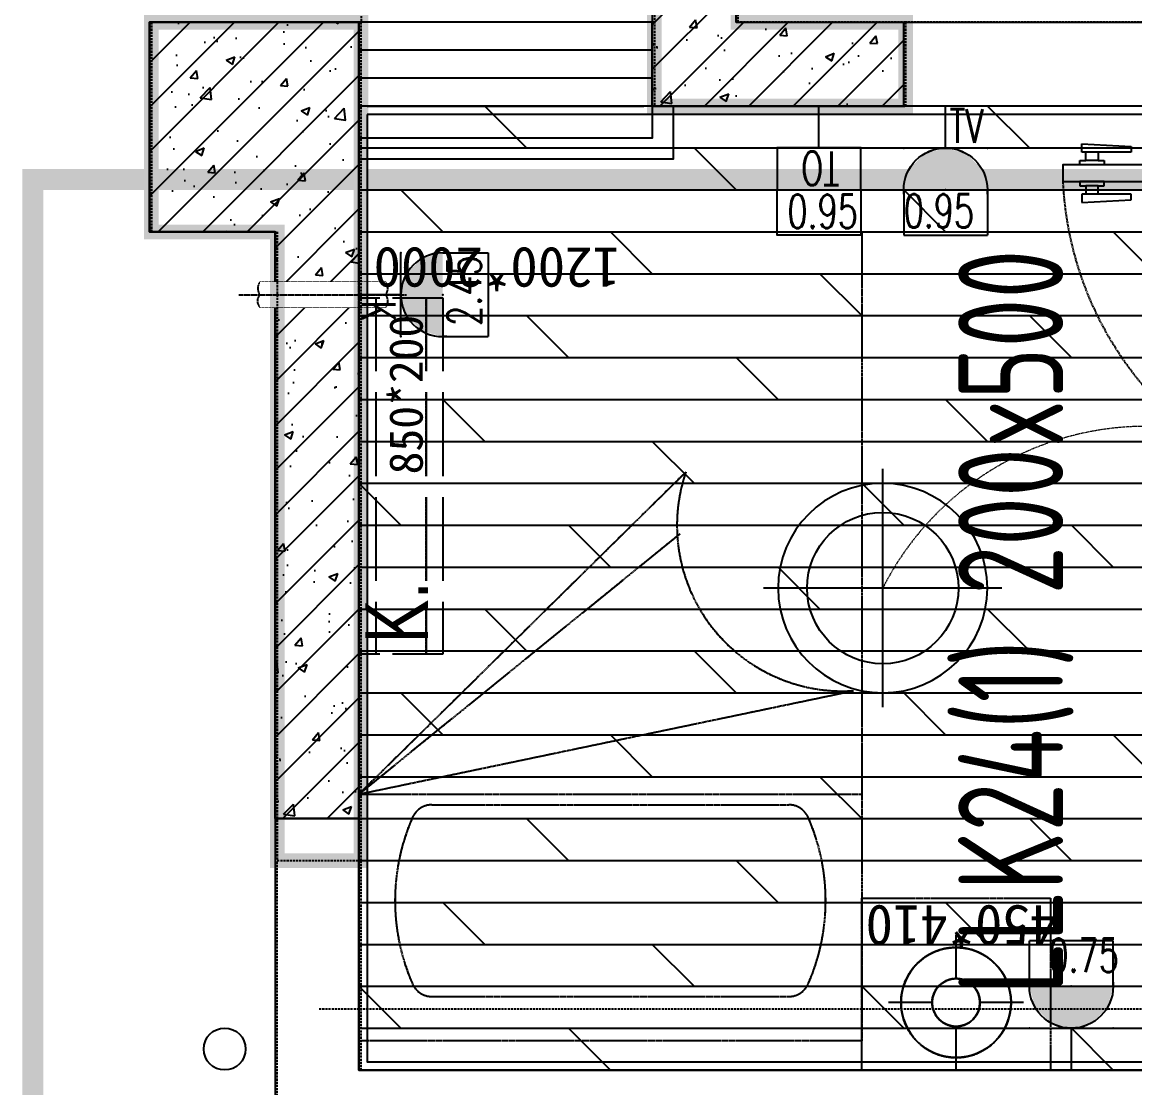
# Model space of a CAD drawing. Header units: inches. Extents: x -3985675 to 129953, y -250661 to -26082.
# Drawn here: x 91317 to 93971, y -32424 to -29882 of the extents above; entities that cross this region are included whole.
import ezdxf
from ezdxf.enums import TextEntityAlignment as Align

# ---------------------------------------------------------------- set-up
doc = ezdxf.new("R2010")
doc.units = ezdxf.units.IN
doc.header["$LTSCALE"] = 10
doc.header["$MEASUREMENT"] = 0
doc.set_wipeout_variables(frame=1)
doc.linetypes.add('DASH', pattern=[0.35, 0.25, -0.1])
doc.linetypes.add('SX-DT3-PLAN-07T$0$DASHED', pattern=[0.75, 0.5, -0.25])
doc.layers.get('0').update_dxf_attribs({"plot": 0})
for name, color, linetype in [('000土建梁', 251, 'Continuous'), ('003门', 36, 'Continuous'), ('004门套', 47, 'Continuous'), ('005窗', 54, 'Continuous'), ('007地面', 47, 'Continuous'), ('007天花', 65, 'Continuous'), ('008天花灯具', 31, 'Continuous'), ('010活动家具', 34, 'Continuous'), ('017栏杆', 77, 'Continuous'), ('023图框', 4, 'Continuous'), ('028家具', 250, 'DASH'), ('7-空调留洞', 6, 'DASH'), ('COLUMN', 4, 'Continuous'), ('EQUIP-插座', 6, 'Continuous'), ('EQUIP-通讯', 6, 'Continuous'), ('SX-DT3-PLAN-07T$0$S-BEAM', 4, 'SX-DT3-PLAN-07T$0$DASHED'), ('VPIPE-雨水', 4, 'Continuous'), ('WALL', 4, 'Continuous'), ('暖通标注', 5, 'Continuous')]:
    doc.layers.add(name, color=color, linetype=linetype)
doc.layers.add('S插座', color=6, linetype='Continuous', lineweight=15)
doc.layers.add('灯具线路控制', color=51, linetype='Continuous', lineweight=15)
doc.styles.add('_HZTXT', font='GBENOR.SHX', dxfattribs={"bigfont": 'GBCBIG.SHX'})
doc.styles.add('_TEL_DIM', font='SIMPLEX.shx', dxfattribs={"width": 0.8, "height": 3.5, "bigfont": 'HZTXT.shx'})
doc.styles.add('B1户型卧室平面图$0$ARIAL', font='')
doc.styles.add('CEN', font='', dxfattribs={"width": 0.8})
doc.styles.get("Standard").update_dxf_attribs({"font": ''})
doc.styles.add('国标宋体', font='gbxwxtr.shx', dxfattribs={"width": 0.6, "bigfont": 'gbhzfs.shx'})
doc.styles.add('幼圆', font='', dxfattribs={"width": 1.25})
doc.styles.add('标注文字', font='romans.shx', dxfattribs={"width": 0.7, "bigfont": 'hztxt.shx'})
doc.styles.get('B1户型卧室平面图$0$ARIAL').set_extended_font_data('NSimSun')
doc.styles.get('CEN').set_extended_font_data('PMingLiU')
doc.styles.get('Standard').set_extended_font_data('SimSun')
doc.styles.get('幼圆').set_extended_font_data('YouYuan')

# ---------------------------------------------------------------- blocks, each defined once
blk = doc.blocks.new('*U54')
at = {"layer": '003门', "color": 250}
for p, q in [((-10, 825.1), (-3.3, 707)), ((10, 825.1), (-10, 825.1)), ((10, 815.3), (10, 825.1)), ((30, 830), (30, 815.3)), ((40, 830), (30, 830)), ((40, 771.2), (40, 830)), ((80, 771.2), (80, 830)), ((80, 830), (90, 830)), ((90, 830), (90, 815.3)), ((110, 825.1), (130, 825.1)), ((110, 815.3), (110, 825.1)), ((130, 825.1), (123.3, 707)), ((10, 785.9), (10, 815.3)), ((30, 815.3), (10, 815.3)), ((30, 785.9), (30, 815.3)), ((90, 785.9), (90, 815.3)), ((90, 815.3), (110, 815.3)), ((110, 785.9), (110, 815.3)), ((10, 785.9), (30, 785.9)), ((10, 707), (10, 785.9)), ((30, 785.9), (30, 771.2)), ((30, 771.2), (40, 771.2)), ((90, 771.2), (80, 771.2)), ((90, 785.9), (90, 771.2)), ((110, 785.9), (90, 785.9)), ((110, 707), (110, 785.9)), ((-3.3, 707), (10, 707)), ((123.3, 707), (110, 707))]:
    blk.add_line(p, q, dxfattribs=at)
at = {"layer": '003门', "linetype": 'ByBlock'}
blk.add_lwpolyline([(40, 50), (40, 870), (80, 870), (80, 50)], close=True, dxfattribs=at)
at = {"layer": '003门', "color": 251, "linetype": 'DASH'}
blk.add_arc((40, 50.4), 820, 0, 87.134, dxfattribs=at)
at = {"layer": '004门套'}
for points in [[(30, 50), (40, 50), (40, 10), (50, 10), (50, -50), (40, -50), (40, -60), (-10, -60), (-10, -50), (0, -50), (0, 50), (-20, 50), (-20, 60), (30, 60)], [(870, 50), (860, 50), (860, 10), (850, 10), (850, -50), (860, -50), (860, -60), (910, -60), (910, -50), (900, -50), (900, 50), (920, 50), (920, 60), (870, 60)]]:
    blk.add_lwpolyline(points, close=True, dxfattribs=at)
at = {"linetype": 'ByBlock', "style": '_HZTXT', "flags": 8}
blk.add_attdef('门编号', text='', height=121.9, dxfattribs=at).set_placement((2307.3, 49.4), align=Align.CENTER)
blk = doc.blocks.new('B1户型卧室平面图$0$台灯')
at = {"color": 0}
for p, q in [((0, 161.3), (0, 57.1)), ((-57.1, 0), (-161.3, 0)), ((161.3, 0), (57.1, 0)), ((0, -57.1), (0, -161.3))]:
    blk.add_line(p, q, dxfattribs=at)
for radius in [131.3, 57.1]:
    blk.add_circle((0, 0), radius, dxfattribs=at)
blk = doc.blocks.new('A$C4BED278D')
at = {"color": 0}
for p, q in [((250.8, 2000), (250.8, 1895.8)), ((89.5, 1838.6), (193.7, 1838.6)), ((307.9, 1838.6), (412.2, 1838.6)), ((250.8, 1781.6), (250.8, 1677.3))]:
    blk.add_line(p, q, dxfattribs=at)
for radius in [131.3, 57.1]:
    blk.add_circle((250.8, 1838.7), radius, dxfattribs=at)
at = {"layer": '010活动家具', "linetype": 'DASH', "ltscale": 50}
for p, q in [((475.8, 0), (475.8, 1930)), ((1675.8, 1930), (1675.8, 0)), ((1675.8, 0), (475.8, 0))]:
    blk.add_line(p, q, dxfattribs=at)
at = {"layer": '010活动家具', "color": 8, "linetype": 'DASH', "ltscale": 50}
for p, q in [((1501.9, 1824.2), (649.7, 1824.2)), ((1501.9, 1367), (649.7, 1367)), ((1675.8, 1341.5), (475.8, 1341.5)), ((1675.8, 1341.5), (495.8, 1094.8, -431.7)), ((895.8, 573.2, -431.7), (1675.8, 1341.5)), ((910, 720.4, -431.7), (1675.8, 1341.5))]:
    blk.add_line(p, q, dxfattribs=at)
at = {"layer": '010活动家具', "linetype": 'DASH', "ltscale": 50}
for points in [[(25.8, 1590), (25.8, 2000), (475.8, 2000), (475.8, 1590)], [(1675.8, 1930), (1675.8, 2000), (475.8, 2000), (475.8, 1930)]]:
    blk.add_lwpolyline(points, close=True, dxfattribs=at)
at = {"layer": '010活动家具', "color": 8, "linetype": 'DASH', "ltscale": 50}
for centre, radius, start, end in [((649.7, 1774.4), 50, 90, 156.1601), ((1501.9, 1774.4), 50, 23.8399, 90), ((1054.1, 1595.7), 492.1, 156.184, 203.8399), ((1097.6, 1595.7), 492.1, 336.1601, 23.816), ((649.7, 1417), 50, 203.8399, 270), ((1501.9, 1417), 50, 270, 336.1601), ((521.6, 700.4, -431.7), 395.2, 341.2313, 93.7426)]:
    blk.add_arc(centre, radius, start, end, dxfattribs=at)
at = {"layer": '010活动家具', "color": 8, "xscale": -1}
blk.add_blockref('B1户型卧室平面图$0$台灯', (250.8, 1838.7), dxfattribs=at)
at = {"layer": '010活动家具', "color": 8, "linetype": 'DASH', "ltscale": 50, "style": 'B1户型卧室平面图$0$ARIAL', "text_generation_flag": 6}
for s, p in [('450*410', (9.6, 1606.9)), ('1200*2000', (1053.1, 37.5))]:
    blk.add_text(s, height=96, rotation=180, dxfattribs=at).set_placement(p)
blk = doc.blocks.new('A2-2户型$0$QT$0$KTTG')
for p, q in [((0, 0), (0, 300)), ((60, 300), (60, 0))]:
    blk.add_line(p, q)
for points in [[(0, 300, -0.401237), (30, 300, 0.343165), (60, 300, -0.885502)], [(30, 300, 0.401237), (30, 300, -0.343165), (60, 300, 0.885502)], [(0, 0, -0.401237), (30, 0, 0.343165), (60, 0, -0.885502)], [(30, 0, 0.401237), (30, 0, -0.343165), (0, 0, 0.885502)]]:
    blk.add_lwpolyline(points, format="xyb")
blk.add_wipeout([(0, 300), (60, 300), (60, 0), (0, 0)])
blk.add_line((30, 350), (30, -50))
blk = doc.blocks.new('中心灯饰')
at = {"color": 8}
for p, q in [((0, 284.3), (0, -284.3)), ((-284.3, 0), (284.3, 0))]:
    blk.add_line(p, q, dxfattribs=at)
blk.add_ellipse((0, 0), major_axis=(-249.8, 0.6), ratio=1, start_param=3.143995, end_param=9.42718)
blk.add_ellipse((0, 0), major_axis=(180.6, 0.1), ratio=1, start_param=-0.0006318038625084, end_param=6.282553503317076, dxfattribs=at)
blk = doc.blocks.new('$equip$00001489')
at = {"color": 0}
for p, q in [((0, 0.551), (0, 1.051)), ((-0.5, 0.551), (0.5, 0.551)), ((-0.5, 0.001), (-0.5, 0.051)), ((0.5, 0.001), (0.5, 0.051))]:
    blk.add_line(p, q, dxfattribs=at)
blk.add_arc((0, 0.051), 0.5, 0, 180, dxfattribs=at)
for p in [(0, 1.051), (-0.5, 0.551), (0.5, 0.551), (0, 0.051)]:
    blk.add_point(p)
for points in [[(0, 0.551), (0, 0.551), (-0.25, 0.484), (0.25, 0.484)], [(-0.25, 0.484), (0.25, 0.484), (-0.433, 0.301), (0.433, 0.301)], [(-0.433, 0.301), (0.433, 0.301), (-0.5, 0.051), (0.5, 0.051)]]:
    blk.add_solid(points, dxfattribs=at)
at = {"flags": 9}
blk.add_attdef('A', (0, 0), '', height=0.00002, dxfattribs=at)
blk = doc.blocks.new('插座1')
at = {"color": 0}
for p, q in [((-100, 210), (-100, 200)), ((100, 210), (100, 200)), ((100, 100), (-100, 100)), ((0, 100), (0, 0))]:
    blk.add_line(p, q, dxfattribs=at)
blk.add_arc((0, 200), 100, 180, 0, dxfattribs=at)
for p in [(0, 200), (-100, 100), (100, 100), (0, 0)]:
    blk.add_point(p)
for points in [[(86.6, 150), (-86.6, 150), (100, 200), (-100, 200)], [(50, 113.4), (-50, 113.4), (86.6, 150), (-86.6, 150)], [(0, 100), (0, 100), (50, 113.4), (-50, 113.4)]]:
    blk.add_solid(points, dxfattribs=at)
at = {"layer": 'EQUIP-插座'}
for p, q in [((-100, 200), (-100, 308.3)), ((-100, 308.3), (100, 308.3)), ((100, 200), (100, 308.3)), ((100, 200), (100, 308.3))]:
    blk.add_line(p, q, dxfattribs=at)
at = {"layer": 'EQUIP-插座', "xscale": 200, "yscale": 200, "zscale": 200, "rotation": 180}
blk.add_blockref('$equip$00001489', (0, 210.3), dxfattribs=at)
at = {"flags": 9}
blk.add_attdef('A', (0, 210.3), '', height=0.004, rotation=180, dxfattribs=at)
blk = doc.blocks.new('插座')
at = {"color": 0}
for p, q in [((40417.2, 59838.2), (40417.2, 59828.2)), ((40417.2, 59838.2), (40417.2, 59828.2)), ((40617.2, 59838.2), (40617.2, 59828.2)), ((40617.2, 59838.2), (40617.2, 59828.2)), ((40617.2, 59728.2), (40417.2, 59728.2)), ((40617.2, 59728.2), (40417.2, 59728.2)), ((40517.2, 59728.2), (40517.2, 59628.2)), ((40517.2, 59728.2), (40517.2, 59628.2))]:
    blk.add_line(p, q, dxfattribs=at)
blk.add_arc((40517.2, 59828.2), 100, 180, 0, dxfattribs=at)
blk.add_arc((40517.2, 59828.2), 100, 180, 0, dxfattribs=at)
for p in [(40517.2, 59828.2), (40517.2, 59828.2), (40417.2, 59728.2), (40417.2, 59728.2), (40617.2, 59728.2), (40617.2, 59728.2), (40517.2, 59628.2), (40517.2, 59628.2)]:
    blk.add_point(p)
for points in [[(40603.8, 59778.2), (40430.6, 59778.2), (40617.2, 59828.2), (40417.2, 59828.2)], [(40603.8, 59778.2), (40430.6, 59778.2), (40617.2, 59828.2), (40417.2, 59828.2)], [(40567.2, 59741.6), (40467.2, 59741.6), (40603.8, 59778.2), (40430.6, 59778.2)], [(40567.2, 59741.6), (40467.2, 59741.6), (40603.8, 59778.2), (40430.6, 59778.2)], [(40517.2, 59728.2), (40517.2, 59728.2), (40567.2, 59741.6), (40467.2, 59741.6)], [(40517.2, 59728.2), (40517.2, 59728.2), (40567.2, 59741.6), (40467.2, 59741.6)]]:
    blk.add_solid(points, dxfattribs=at)
at = {"layer": 'EQUIP-插座'}
for p, q in [((40417.2, 59828.2), (40417.2, 59936.5)), ((40417.2, 59936.5), (40617.2, 59936.5)), ((40617.2, 59828.2), (40617.2, 59936.5)), ((40617.2, 59828.2), (40617.2, 59936.5))]:
    blk.add_line(p, q, dxfattribs=at)
blk.add_blockref('插座1', (40517.2, 59628.2), dxfattribs=at)
at = {"layer": 'EQUIP-插座', "xscale": 200, "yscale": 200, "zscale": 200, "rotation": 180}
blk.add_blockref('$equip$00001489', (40517.2, 59838.5), dxfattribs=at)
at = {"flags": 9}
blk.add_attdef('A', (40517.2, 59838.5), '', height=0.004, rotation=180, dxfattribs=at)
blk.add_attdef('A', (40517.2, 59838.5), '', height=0.004, rotation=180, dxfattribs=at)
at = {"layer": '023图框', "color": 6, "style": '标注文字', "width": 0.7, "flags": 8}
for tag, p in [('USB', (40433.6, 59942.8)), ('0.35', (40417.2, 59838.2)), ('TV', (40526.2, 59635.9))]:
    blk.add_attdef(tag, p, '', height=80, dxfattribs=at)
blk = doc.blocks.new('新块')
at = {"color": 0}
for p, q in [((58195.1, 53021.8), (58195.1, 53121.8)), ((58195.1, 53021.8), (58195.1, 53121.8)), ((58295.1, 53021.8), (58095.1, 53021.8)), ((58295.1, 53021.8), (58095.1, 53021.8)), ((58095.1, 52911.8), (58095.1, 52921.8)), ((58095.1, 52911.8), (58095.1, 52921.8)), ((58295.1, 52911.8), (58295.1, 52921.8)), ((58295.1, 52911.8), (58295.1, 52921.8))]:
    blk.add_line(p, q, dxfattribs=at)
blk.add_arc((58195.1, 52921.8), 100, 0, 180, dxfattribs=at)
blk.add_arc((58195.1, 52921.8), 100, 0, 180, dxfattribs=at)
for p in [(58195.1, 53121.8), (58195.1, 53121.8), (58095.1, 53021.8), (58095.1, 53021.8), (58295.1, 53021.8), (58295.1, 53021.8), (58195.1, 52921.8), (58195.1, 52921.8)]:
    blk.add_point(p)
for points in [[(58195.1, 53021.8), (58195.1, 53021.8), (58245.1, 53008.4), (58145.1, 53008.4)], [(58195.1, 53021.8), (58195.1, 53021.8), (58245.1, 53008.4), (58145.1, 53008.4)], [(58245.1, 53008.4), (58145.1, 53008.4), (58281.7, 52971.8), (58108.5, 52971.8)], [(58245.1, 53008.4), (58145.1, 53008.4), (58281.7, 52971.8), (58108.5, 52971.8)], [(58281.7, 52971.8), (58108.5, 52971.8), (58295.1, 52921.8), (58095.1, 52921.8)], [(58281.7, 52971.8), (58108.5, 52971.8), (58295.1, 52921.8), (58095.1, 52921.8)]]:
    blk.add_solid(points, dxfattribs=at)
at = {"layer": 'EQUIP-插座'}
for p, q in [((58095.1, 52921.8), (58095.1, 52813.5)), ((58295.1, 52921.8), (58295.1, 52813.5)), ((58295.1, 52921.8), (58295.1, 52813.5)), ((58095.1, 52813.5), (58295.1, 52813.5))]:
    blk.add_line(p, q, dxfattribs=at)
at = {"layer": 'EQUIP-插座', "xscale": -1, "rotation": 180}
blk.add_blockref('插座1', (58195.1, 53121.8), dxfattribs=at)
at = {"layer": 'EQUIP-插座', "xscale": -200, "yscale": 200, "zscale": 200}
blk.add_blockref('$equip$00001489', (58195.1, 52911.5), dxfattribs=at)
at = {"flags": 9}
blk.add_attdef('A', (58195.1, 52911.5), '', height=0.004, rotation=180, dxfattribs=at)
blk.add_attdef('A', (58195.1, 52911.5), '', height=0.004, dxfattribs=at)
at = {"color": 6, "flags": 8}
blk.add_attdef('USB', (58118.9, 52728.8), '', height=80, dxfattribs=at)
at = {"layer": '023图框', "color": 6, "style": '幼圆', "width": 0.8}
for tag, p in [('TV', (58208.6, 53034.7)), ('0.35', (58101.4, 52830.5))]:
    blk.add_attdef(tag, p, '', height=80, dxfattribs=at)
blk = doc.blocks.new('A$C24FE3AAA')
at = {"color": 250}
for p, q in [((0, 51.6), (17.7, 51.6)), ((4.8, 51.6), (4.8, -33.6)), ((11.8, 51.6), (11.8, -33.6)), ((0, -33.6), (17.7, -33.6)), ((0, -188.4), (17.7, -188.4))]:
    blk.add_line(p, q, dxfattribs=at)
blk.add_lwpolyline([(17.7, -188.4), (17.7, 199.7), (0, 199.7), (0, -188.4)], dxfattribs=at)
blk = doc.blocks.new('*U324')
at = {"ltscale": 0.5}
blk.add_wipeout([(0, 600), (0, 0), (1500, 0), (1500, 600)], dxfattribs=at)
for p, q in [((26, 330), (20, 330)), ((26, 330), (20, 330)), ((26, 330), (26, 280)), ((26, 330), (26, 280)), ((45, 319), (45, 291)), ((45, 319), (45, 291)), ((1455, 319), (1455, 291)), ((1455, 319), (1455, 291)), ((1474, 330), (1474, 280)), ((1474, 330), (1480, 330)), ((1474, 330), (1474, 280)), ((1474, 330), (1480, 330)), ((1455, 315.4), (45, 315.4)), ((1455, 295.4), (45, 295.4)), ((26, 280), (20, 280)), ((26, 280), (20, 280)), ((1474, 280), (1480, 280)), ((1474, 280), (1480, 280))]:
    blk.add_line(p, q)
blk.add_lwpolyline([(1480, 20), (1480, 580), (20, 580), (20, 20)])
blk.add_lwpolyline([(0, 20), (0, 0), (1500, 0), (1500, 20)], close=True, dxfattribs=at)
for centre, start, end in [((45, 340.9), 209.9156, 269.9473), ((45, 340.9), 209.9156, 269.9473), ((1455, 340.9), 270.0527, 330.0844), ((1455, 340.9), 270.0527, 330.0844), ((45, 269.1), 90.0527, 150.0844), ((1455, 269.1), 29.9156, 89.9473)]:
    blk.add_arc(centre, 21.9, start, end)
at = {"linetype": 'DASH', "ltscale": 4}
for p in [(64.2, 304.4), (144.2, 304.4), (224.2, 304.4), (304.2, 304.4), (384.2, 304.4), (464.2, 304.4), (544.2, 304.4), (624.2, 304.4), (704.2, 304.4), (784.2, 304.4), (864.2, 304.4), (944.2, 304.4), (1024.2, 304.4), (1104.2, 304.4), (1184.2, 304.4), (1264.2, 304.4), (1344.2, 304.4), (1424.2, 304.4)]:
    blk.add_blockref('A$C24FE3AAA', p, dxfattribs=at)
blk = doc.blocks.new('aw35364')
at = {"color": 0}
for p, q in [((117036.9, -31924.1), (117036.9, -31819.8)), ((116979.8, -31981.1), (116875.6, -31981.1)), ((117198.2, -31981.1), (117094, -31981.1)), ((117036.9, -32142.5), (117036.9, -32038.3))]:
    blk.add_line(p, q, dxfattribs=at)
for radius in [131.3, 57.1]:
    blk.add_circle((117036.9, -31981.2), radius, dxfattribs=at)
at = {"layer": '028家具'}
for p, q in [((115611.9, -32072.5), (115611.9, -30142.5)), ((115611.9, -30142.5), (116811.9, -30142.5)), ((116811.9, -30142.5), (116811.9, -32072.5)), ((115611.9, -30300.1), (115661.9, -30300.1)), ((115611.9, -30300.1), (115611.9, -30475.1)), ((115651.9, -30300.1), (115651.9, -30475.1)), ((115691.9, -30300.1), (115811.9, -30300.1)), ((115771.9, -30300.1), (115771.9, -30475.1)), ((115811.9, -30300.1), (115811.9, -30475.1)), ((115611.9, -30525.1), (115611.9, -30725.1)), ((115651.9, -30525.1), (115651.9, -30725.1)), ((115771.9, -30525.1), (115771.9, -30725.1)), ((115811.9, -30525.1), (115811.9, -30725.1)), ((116391.9, -30715.7, -431.7), (115611.9, -31484)), ((115611.9, -30775.1), (115611.9, -30975.1)), ((115651.9, -30775.1), (115651.9, -30975.1)), ((115771.9, -30775.1), (115771.9, -30975.1)), ((115811.9, -30775.1), (115811.9, -30975.1)), ((116377.8, -30862.9, -431.7), (115611.9, -31484)), ((115611.9, -31025.1), (115611.9, -31150.1)), ((115651.9, -31025.1), (115651.9, -31150.1)), ((115771.9, -31025.1), (115771.9, -31150.1)), ((115811.9, -31025.1), (115811.9, -31150.1)), ((115661.9, -31150.1), (115611.9, -31150.1)), ((115811.9, -31150.1), (115691.9, -31150.1)), ((115611.9, -31484), (116791.9, -31237.3, -431.7)), ((115611.9, -31484), (116811.9, -31484)), ((115785.8, -31509.5), (116638, -31509.5)), ((115785.8, -31966.7), (116638, -31966.7))]:
    blk.add_line(p, q, dxfattribs=at)
for points in [[(117261.9, -31732.5), (117261.9, -32142.5), (116811.9, -32142.5), (116811.9, -31732.5)], [(115611.9, -32072.5), (115611.9, -32142.5), (116811.9, -32142.5), (116811.9, -32072.5)]]:
    blk.add_lwpolyline(points, close=True, dxfattribs=at)
for centre, radius, start, end in [((116766.1, -30842.9, -431.7), 395.2, 161.2313, 273.7426), ((115785.8, -31559.5), 50, 90, 156.1601), ((116638, -31559.5), 50, 23.8399, 90), ((116190.2, -31738.2), 492.1, 156.1601, 203.816), ((116233.7, -31738.2), 492.1, 336.184, 23.8399), ((115785.8, -31916.9), 50, 203.8399, 270), ((116638, -31916.9), 50, 270, 336.1601)]:
    blk.add_arc(centre, radius, start, end, dxfattribs=at)
at = {"layer": '028家具', "xscale": -1, "rotation": 180}
blk.add_blockref('B1户型卧室平面图$0$台灯', (117036.9, -31981.2), dxfattribs=at)
at = {"layer": '028家具', "style": 'B1户型卧室平面图$0$ARIAL', "text_generation_flag": 6}
for s, p in [('1200*2000', (116234.7, -30180)), ('450*410', (117278.2, -31749.4))]:
    blk.add_text(s, height=96, dxfattribs=at).set_placement(p)
at = {"layer": '028家具', "style": 'B1户型卧室平面图$0$ARIAL'}
blk.add_text('850*200', height=80, rotation=90, dxfattribs=at).set_placement((115764.1, -30721.2))
at = {"layer": '028家具', "insert": (115626.9, -31124.3), "char_height": 150, "width": 315, "attachment_point": 1, "rotation": 90, "style": 'CEN'}
blk.add_mtext('K{\\fPMingLiU|b0|i0|c136|p18;.}', dxfattribs=at)
blk = doc.blocks.new('900空调挂机')
at = {"color": 251, "linetype": 'DASH', "ltscale": 0.5}
for p, q in [((175, -50), (50, -50)), ((50, -100), (50, -50)), ((425, -50), (225, -50)), ((675, -50), (475, -50)), ((900, -50), (725, -50)), ((900, -50), (900, -100)), ((175, -90), (50, -90)), ((425, -90), (225, -90)), ((675, -90), (475, -90)), ((900, -90), (725, -90)), ((50, -250), (50, -130)), ((900, -130), (900, -250)), ((175, -210), (50, -210)), ((425, -210), (225, -210)), ((675, -210), (475, -210)), ((900, -210), (725, -210)), ((175, -250), (50, -250)), ((425, -250), (225, -250)), ((675, -250), (475, -250)), ((900, -250), (725, -250))]:
    blk.add_line(p, q, dxfattribs=at)
at = {"color": 251, "style": 'B1户型卧室平面图$0$ARIAL'}
blk.add_text('850*200', height=80, dxfattribs=at).set_placement((479, -202.2))
at = {"color": 251, "insert": (75.8, -65), "char_height": 150, "width": 315, "attachment_point": 1, "style": 'CEN'}
blk.add_mtext('K{\\fPMingLiU|b0|i0|c136|p18;.}', dxfattribs=at)
blk = doc.blocks.new('dr57567')
at = {"layer": 'SX-DT3-PLAN-07T$0$S-BEAM', "color": 251}
for p, q in [((60038.8, -47331.1), (59338.8, -47331.1)), ((62988.8, -47331.1), (60638.8, -47331.1)), ((60038.8, -47531.1), (59338.8, -47531.1)), ((62188.8, -47531.1), (60638.8, -47531.1)), ((59138.8, -51431.1), (59138.8, -49331.1)), ((59338.8, -49831.1), (59338.8, -49331.1)), ((59238.8, -49684.4), (61595, -49684.4)), ((62188.8, -49831.1), (59338.8, -49831.1))]:
    blk.add_line(p, q, dxfattribs=at)
at = {"layer": 'SX-DT3-PLAN-07T$0$S-BEAM', "color": 251, "const_width": 35}
for points in [[(60238.8, -47331.1), (60238.8, -44331.1), (59738.8, -44331.1), (59738.8, -44831.1), (60038.8, -44831.1), (60038.8, -47531.1), (60638.8, -47531.1), (60638.8, -47331.1), (60238.8, -47331.1)], [(59338.8, -49331.1), (59338.8, -47331.1), (58838.8, -47331.1), (58838.8, -47831.1), (59138.8, -47831.1), (59138.8, -49331.1), (59338.8, -49331.1)]]:
    blk.add_lwpolyline(points, dxfattribs=at)
at = {"layer": 'SX-DT3-PLAN-07T$0$S-BEAM', "color": 251}
for points in [[(60238.8, -47331.1), (60238.8, -44331.1), (59738.8, -44331.1), (59738.8, -44831.1), (60038.8, -44831.1), (60038.8, -47531.1), (60638.8, -47531.1), (60638.8, -47331.1), (60238.8, -47331.1)], [(60038.8, -46131.1), (59338.8, -46131.1), (59338.8, -47331.1)], [(59338.8, -49331.1), (59338.8, -47331.1), (58838.8, -47331.1), (58838.8, -47831.1), (59138.8, -47831.1), (59138.8, -49331.1), (59338.8, -49331.1)]]:
    blk.add_lwpolyline(points, dxfattribs=at)
at = {"layer": 'SX-DT3-PLAN-07T$0$S-BEAM', "color": 251, "style": '国标宋体', "width": 0.8}
blk.add_text('LLK24(1) 200x500', height=250, rotation=90, dxfattribs=at).set_placement((61014.2, -49648.2))
blk = doc.blocks.new('dr65e67')
at = {"layer": 'VPIPE-雨水', "linetype": 'Continuous'}
blk.add_circle((3169052.3, -109494.9), 50, dxfattribs=at)
blk = doc.blocks.new('新块22')
at = {"layer": 'EQUIP-通讯'}
for p, q in [((37020.4, 57656.4), (37020.4, 57556.4)), ((37220.4, 57556.4), (37220.4, 57656.4)), ((37020.4, 57556.4), (37220.4, 57556.4)), ((37120.4, 57556.5), (37120.4, 57456.6))]:
    blk.add_line(p, q, dxfattribs=at)
blk.add_lwpolyline([(37020.4, 57656.4), (37020.4, 57764.7), (37220.4, 57764.7), (37220.4, 57656.4)], close=True, dxfattribs=at)
for p in [(37020.4, 57656.4), (37220.4, 57656.4), (37020.4, 57556.4), (37220.4, 57556.4), (37120.4, 57456.6)]:
    blk.add_point(p, dxfattribs=at)
at = {"layer": '7-空调留洞', "color": 6, "linetype": 'ByBlock', "style": '标注文字', "width": 0.7}
blk.add_attdef('0.95', (37027.5, 57668), '', height=80, dxfattribs=at)
at = {"layer": '7-空调留洞', "color": 0, "linetype": 'ByBlock', "style": '标注文字', "width": 0.7}
blk.add_attdef('TO', (37071.6, 57565.1), '', height=80, dxfattribs=at)
at = {"layer": 'EQUIP-通讯', "style": '_TEL_DIM', "text_generation_flag": 4, "flags": 1}
blk.add_attdef('A', text='', height=0.005, rotation=180, dxfattribs=at).set_placement((37120.4, 57456.6), align=Align.MIDDLE_CENTER)

msp = doc.modelspace()

# ---------------------------------------------------------------- hatches: boundary and pattern name
at = {"layer": '007地面'}
h = msp.add_hatch(dxfattribs=at)
h.set_pattern_fill('DOLMIT', color=250, scale=400, angle=90, style=0)
h.set_pattern_definition([(90, (95820, -29882.18), (100, 6e-15), []), (45, (95820, -29882.18), (200, -200), [141.421, -282.843])])
h.paths.add_polyline_path([(93020.1, -26882.2), (92820.2, -26882.2), (92820.2, -26382.2), (93720.1, -26382.2), (93720.1, -26382.2), (94020, -26382.2), (94020, -26382.2), (95820, -26382.2), (95820, -29882.2), (95740, -29882.2), (95740, -29872.2), (95690, -29872.2), (95690, -29882.2), (95680, -29882.2), (94850, -29882.2), (94850, -29872.2), (94800, -29872.2), (94620, -29882.2), (93420.1, -29882.2), (93420.1, -29882.2), (93020.1, -29882.2), (93020.1, -28905.8), (93053.9, -28905.8, 0.343165), (93053.9, -28875.8, 0.343165), (93053.9, -28845.8), (93020.1, -28845.8)])
h = msp.add_hatch(dxfattribs=at)
h.set_pattern_fill('DOLMIT', color=250, scale=400, style=0)
h.set_pattern_definition([(180, (95120, -32382.18), (0, 100), []), (135, (95120, -32382.18), (200, 200), [141.42, -282.843])])
h.paths.add_polyline_path([(92120.1, -30763.3), (92183.7, -30763.3, 0.343165), (92183.7, -30733.3, 0.343165), (92183.7, -30703.3), (92120.1, -30703.3), (92120.1, -30082.2), (92820, -30082.2), (92820.1, -30082.2), (92820.1, -30082.2), (93420.1, -30082.2), (94620, -30082.2), (94620, -30162.2), (94610, -30162.2), (94610, -30212.2), (94620, -30212.2), (94620, -30222.2), (94620, -31052.2), (94610, -31052.2), (94610, -31102.2), (94620, -31282.2), (95120, -31282.2), (95120, -32382.2), (93920, -32382.2), (92120, -32382.2), (92120, -31882.2), (92120.1, -31882.2)])
at = {"layer": 'WALL'}
h = msp.add_hatch(dxfattribs=at)
h.set_pattern_fill('钢筋混凝土,_O', color=250, scale=30)
h.set_pattern_definition([(45, (92520.09, -30082.18), (-53.033, 53.033), []), (50, (92520.09, -30082.18), (215.178, -18.826), [22.5, -247.5]), (355, (92520.1, -30082.18), (-41.625, 225.658), [18, -198]), (100.4514, (92538.02, -30083.75), (173.553, 206.832), [19.122, -210.343]), (46.184, (92520.1, -30022.18), (320.172, -49.656), [33.75, -371.25]), (96.636, (92546.77, -30026.32), (280.4, 292.235), [28.683, -315.514]), (351.184, (92520.1, -30022.18), (280.4, 292.236), [27, -297]), (21, (92550.09, -30037.18), (179.072, -120.786), [22.5, -247.5]), (326, (92550.1, -30037.18), (72.995, 217.545), [18, -198]), (71.4514, (92565.01, -30047.24), (252.067, 96.759), [19.122, -210.343]), (37.5, (92520.09, -30082.18), (3.648, 99.8682), [0, -195.6, 0, -201, 0, -198.75]), (7.5, (92520.09, -30082.18), (78.921, 118.3235), [0, -114.6, 0, -191.1, 0, -75.75]), (327.5, (92453.19, -30082.18), (160.1467, -6.7665), [0, -75, 0, -234, 0, -310.5]), (317.5, (92423.19, -30082.18), (174.956, 30.0315), [0, -97.5, 0, -155.4, 0, -220.5])])
h.paths.add_polyline_path([(93020.1, -29882.2), (93020.1, -26882.2), (92520.1, -26882.2), (92520.1, -27382.2), (92820.1, -27382.2), (92820.1, -30082.2), (93420.1, -30082.2), (93420.1, -29882.2)])
h = msp.add_hatch(dxfattribs=at)
h.set_pattern_fill('钢筋混凝土,_O', color=250, scale=30)
h.set_pattern_definition([(45, (91620.09, -31782.18), (-53.033, 53.033), []), (50, (91620.09, -31782.18), (215.178, -18.826), [22.5, -247.5]), (355, (91620.1, -31782.18), (-41.625, 225.658), [18, -198]), (100.451, (91638.02, -31783.75), (173.553, 206.832), [19.122, -210.343]), (46.184, (91620.1, -31722.18), (320.172, -49.656), [33.75, -371.25]), (96.636, (91646.77, -31726.32), (280.4, 292.235), [28.683, -315.514]), (351.184, (91620.1, -31722.18), (280.4, 292.236), [27, -297]), (21, (91650.09, -31737.18), (179.072, -120.786), [22.5, -247.5]), (326, (91650.1, -31737.18), (72.995, 217.545), [18, -198]), (71.451, (91665.01, -31747.24), (252.067, 96.76), [19.122, -210.343]), (37.5, (91620.09, -31782.18), (3.648, 99.8682), [0, -195.6, 0, -201, 0, -198.75]), (7.5, (91620.09, -31782.18), (78.921, 118.3235), [0, -114.6, 0, -191.1, 0, -75.75]), (327.5, (91553.19, -31782.18), (160.1467, -6.7665), [0, -75, 0, -234, 0, -310.5]), (317.5, (91523.19, -31782.18), (174.956, 30.0315), [0, -97.5, 0, -155.4, 0, -220.5])])
h.paths.add_polyline_path([(92120.1, -31782.2), (92120.1, -29882.2), (91620.1, -29882.2), (91620.1, -30382.2), (91920.1, -30382.2), (91920.1, -31782.2)])

# ---------------------------------------------------------------- linework, layer by layer
at = {"layer": '005窗'}
for points in [[(92120, -29882.2), (92120, -30082.2), (92120.1, -30082.2)], [(92820, -30082.2), (92820, -29882.2), (92120, -29882.2)], [(92820, -29948.8), (92120, -29948.8)], [(92820, -30015.5), (92120, -30015.5)], [(92140, -30082.2), (92800.1, -30082.2)]]:
    msp.add_lwpolyline(points, dxfattribs=at)
at = {"layer": '017栏杆', "color": 251, "ltscale": 2}
for points in [[(92820.1, -30080.6), (92820.1, -30158.8), (92120.1, -30158.8)], [(92870.1, -30080.6), (92870.1, -30208.8), (92120.1, -30208.8)]]:
    msp.add_lwpolyline(points, dxfattribs=at)
at = {"layer": 'COLUMN', "ltscale": 0.2}
msp.add_lwpolyline([(92120.1, -29882.2), (92120.1, -31782.2), (91920.1, -31782.2), (91920.1, -30382.2), (91620.1, -30382.2), (91620.1, -29882.2)], close=True, dxfattribs=at)
at = {"layer": 'WALL'}
for points in [[(93020.1, -29882.2), (93020.1, -26882.2), (92520.1, -26882.2), (92520.1, -27382.2), (92820.1, -27382.2), (92820.1, -30082.2), (93420.1, -30082.2), (93420.1, -29882.2), (93020.1, -29882.2)], [(92120.1, -31782.2), (92120.1, -29882.2), (91620.1, -29882.2), (91620.1, -30382.2), (91920.1, -30382.2), (91920.1, -31782.2), (92120.1, -31782.2)]]:
    msp.add_lwpolyline(points, dxfattribs=at)
at = {"layer": 'WALL', "linetype": 'Continuous'}
for points in [[(92120, -29882.2), (92120, -30082.2), (92120, -29882.2)], [(92820, -29882.2), (92820, -30082.2), (92820, -29882.2)], [(94620, -30082.2), (93420, -30082.2), (93420, -29882.2), (94620, -29882.2)], [(92120, -32382.2), (92120, -31782.2), (91920, -31782.2), (91920, -32482.2)], [(93920, -32382.2), (92120, -32382.2)], [(95220, -32382.2), (93920, -32382.2)]]:
    msp.add_lwpolyline(points, dxfattribs=at)
at = {"layer": '灯具线路控制', "color": 3, "linetype": 'DASH'}
msp.add_lwpolyline([(93370, -31232.2, -0.52557), (94520, -31077.2)], format="xyb", dxfattribs=at)

# ---------------------------------------------------------------- block references
at = {"layer": '004门套', "xscale": -1, "rotation": 90}
msp.add_blockref('*U54', (94670, -30182.2), dxfattribs=at)
at = {"layer": '008天花灯具', "color": 47, "rotation": 180}
msp.add_blockref('中心灯饰', (93370, -31232.2), dxfattribs=at)
at = {"layer": '010活动家具', "linetype": 'DASH', "ltscale": 50, "rotation": 180}
msp.add_blockref('A$C4BED278D', (93795.8, -30382.2), dxfattribs=at)
at = {"layer": 'S插座', "linetype": 'ByBlock'}
ref = msp.add_blockref('插座', (134337.2, -92010.4), dxfattribs=dict(at, xscale=-1))
ref.add_attrib('0.35', '0.75', dxfattribs={"layer": '023图框', "color": 6, "height": 80, "rotation": 180, "style": '标注文字', "text_generation_flag": 6, "width": 0.7}).set_placement((93765.3, -32172.2), align=Align.BOTTOM_LEFT)

# ---------------------------------------------------------------- next in the draw order: block references
at = {"layer": '010活动家具', "extrusion": (0, 0, -1), "xscale": -1, "zscale": -1}
msp.add_blockref('*U324', (-93020.1, -29882.2), dxfattribs=at)
at = {"layer": '7-空调留洞', "color": 5, "rotation": 90.00000000000001}
msp.add_blockref('A2-2户型$0$QT$0$KTTG', (92183.8, -30562.2), dxfattribs=at)

# ---------------------------------------------------------------- next in the draw order: hatches: boundary and pattern name
at = {"layer": '007地面'}
h = msp.add_hatch(dxfattribs=at)
h.set_pattern_fill('AR-CONC', color=250, scale=2, style=0)
h.set_pattern_definition([(50, (91316.5973, -33832.1782), (3.6436934, -0.3187817), [0.381, -4.191]), (355, (91316.5973, -33832.1782), (-0.7048565, 3.8211329), [0.3048, -3.3528]), (100.451, (91316.901, -33832.2048), (2.93885, 3.5023338), [0.3238, -3.5618]), (46.1842, (91316.5973, -33831.162), (5.4215808, -0.8408466), [0.5715, -6.2865]), (96.6356, (91317.049, -33831.2323), (4.7480847, 4.948511), [0.4857, -5.3427]), (351.184, (91316.5973, -33831.162), (4.748092, 4.9485024), [0.4572, -5.0292]), (21, (91317.1053, -33831.4162), (3.0322976, -2.0453104), [0.381, -4.191]), (326, (91317.1053, -33831.4162), (1.2360406, 3.6837593), [0.3048, -3.3528]), (71.4514, (91317.358, -33831.5866), (4.2683298, 1.6384572), [0.3238, -3.5618]), (37.5, (91316.5973, -33832.1782), (0.06177207, 1.69110078), [0, -3.31216, 0, -3.4036, 0, -3.3655]), (7.5, (91316.5973, -33832.1782), (1.33639325, 2.0036115), [0, -1.94056, 0, -3.23596, 0, -1.2827]), (327.5, (91315.4645, -33832.1782), (2.7118119, -0.11457488), [0, -1.27, 0, -3.9624, 0, -5.2578]), (317.5, (91314.9565, -33832.1782), (2.9625836, 0.5085298), [0, -1.651, 0, -2.63144, 0, -3.7338])])
h.paths.add_polyline_path([(91366.6, -33782.2), (96966.6, -33782.2), (96966.6, -30282.2), (91366.6, -30282.2)], flags=16)
h.paths.add_polyline_path([(91316.6, -33832.2), (97016.6, -33832.2), (97016.6, -30232.2), (91316.6, -30232.2)])

# ---------------------------------------------------------------- next in the draw order: linework, layer by layer
at = {"layer": '007天花'}
msp.add_lwpolyline([(92120, -30082.2), (92120, -30082.2), (92120, -32382.2), (94620, -32382.2), (94620, -30082.2), (92120, -30082.2)], dxfattribs=at)

# ---------------------------------------------------------------- next in the draw order: block references
at = {"layer": 'S插座', "linetype": 'ByBlock'}
ref = msp.add_blockref('新块', (145241.9, 27662.9), dxfattribs=dict(at, xscale=-1, rotation=90))
ref.add_attrib('TV', 'K', (92127.2, -30545.6), dxfattribs={"layer": '023图框', "color": 6, "height": 80, "rotation": 270, "style": '标注文字', "width": 0.7})
ref.add_attrib('0.35', '2.45', dxfattribs={"layer": '023图框', "color": 6, "height": 80, "rotation": 90, "style": '标注文字', "width": 0.7}).set_placement((92331.4, -30438.5), align=Align.TOP_RIGHT)

# ---------------------------------------------------------------- next in the draw order: block references
at = {"layer": '028家具'}
msp.add_blockref('aw35364', (-23491.9, -239.7), dxfattribs=at)

# ---------------------------------------------------------------- next in the draw order: linework, layer by layer
at = {"layer": '007天花'}
for points in [[(92120.1, -30102.2), (92120.1, -30102.2)], [(92140, -30102.2), (92140, -32362.2), (94600, -32362.2), (94600, -30102.2), (92140, -30102.2)]]:
    msp.add_lwpolyline(points, close=True, dxfattribs=at)

# ---------------------------------------------------------------- next in the draw order: block references
at = {"layer": '000土建梁'}
msp.add_blockref('dr57567', (32786.2, 17448.8), dxfattribs=at)
at = {"layer": '010活动家具', "extrusion": (0, 0, -1), "xscale": -1, "zscale": -1, "rotation": 270}
msp.add_blockref('900空调挂机', (-92070.1, -31439.8), dxfattribs=at)
at = {"layer": 'S插座', "linetype": 'ByBlock'}
ref = msp.add_blockref('新块22', (130338.2, 27374.4), dxfattribs=dict(at, rotation=180))
ref.add_attrib('TO', 'TO', (93266.6, -30190.7), dxfattribs={"layer": '7-空调留洞', "color": 7, "linetype": 'ByBlock', "height": 80, "rotation": 180, "style": '标注文字', "width": 0.7})
ref.add_attrib('0.95', '0.95', dxfattribs={"layer": '7-空调留洞', "color": 6, "linetype": 'ByBlock', "height": 80, "style": '标注文字', "width": 0.7}).set_placement((93310.7, -30293.5), align=Align.TOP_RIGHT)
ref = msp.add_blockref('插座', (53002.8, 29546), dxfattribs=dict(at, xscale=-1, rotation=180))
ref.add_attrib('TV', 'TV', (93529, -30169.8), dxfattribs={"layer": '023图框', "color": 6, "height": 80, "style": '标注文字', "width": 0.7})
ref.add_attrib('0.35', '0.95', (93420, -30372.2), dxfattribs={"layer": '023图框', "color": 6, "height": 80, "style": '标注文字', "width": 0.7})
at = {"layer": '暖通标注'}
msp.add_blockref('dr65e67', (-3077252.6, 77163.1), dxfattribs=at)

doc.saveas('drawing.dxf')
